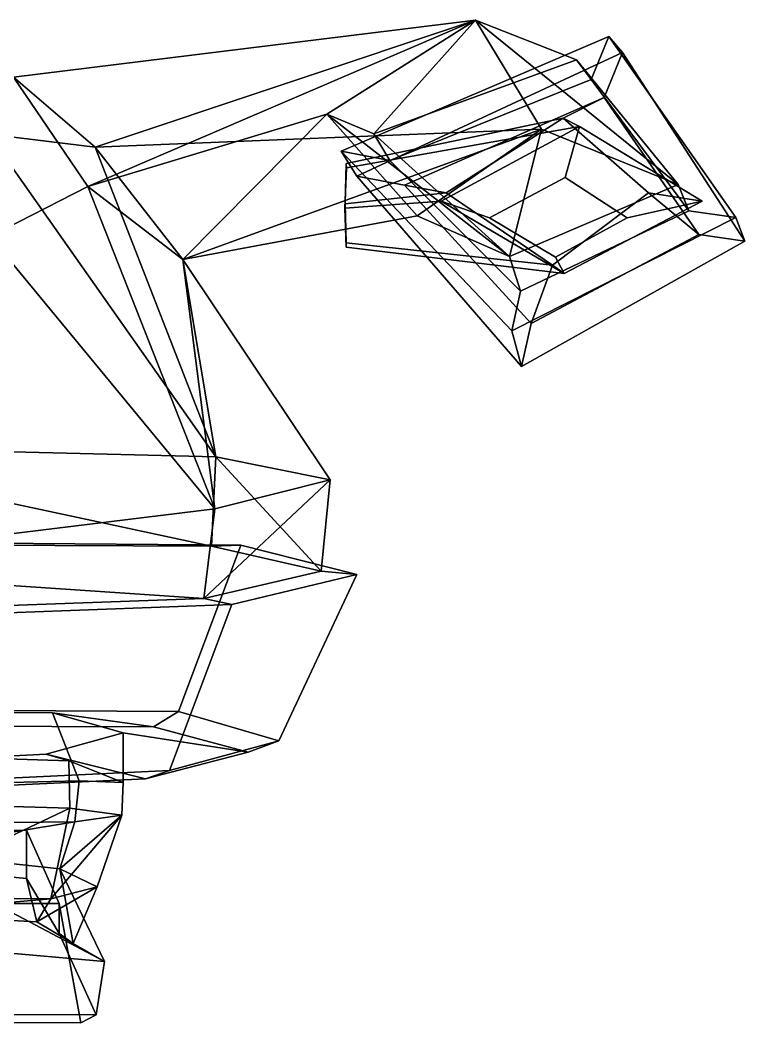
# Model space of a CAD drawing. Extents: x -249 to 253, y -153 to 346.
# Drawn here: x 68.9 to 253, y -152.9 to 101.7 of the extents above; entities that cross this region are included whole.
import ezdxf

# ---------------------------------------------------------------- set-up
doc = ezdxf.new("R2010")
doc.units = 0

msp = doc.modelspace()

# ---------------------------------------------------------------- linework, layer by layer
for points in [[(86.101555, 59.440273, 42.997997), (184.577774, 101.693848, 17.475183), (67.230476, 87.186554, -5.89035)], [(87.921394, 69.45192, -39.852734), (67.230476, 87.186554, -5.89035), (184.577774, 101.693848, 17.475183)], [(86.101555, 59.440273, 42.997997), (146.764282, 77.837608, 47.423573), (184.577774, 101.693848, 17.475183)], [(87.921394, 69.45192, -39.852734), (184.577774, 101.693848, 17.475183), (201.288574, 74.014374, -10.435627)], [(158.740585, 72.836525, 65.539406), (184.577774, 101.693848, 17.475183), (146.764282, 77.837608, 47.423573)], [(158.740585, 72.836525, 65.539406), (210.203171, 91.63707, 65.430649), (184.577774, 101.693848, 17.475183)], [(235.984894, 59.906784, 55.401054), (201.288574, 74.014374, -10.435627), (184.577774, 101.693848, 17.475183)], [(235.984894, 59.906784, 55.401054), (184.577774, 101.693848, 17.475183), (210.203171, 91.63707, 65.430649)], [(150.436081, 68.383255, 104.200836), (154.369247, 62.046322, 138.057709), (221.870117, 93.491089, 138.704422), (218.412781, 97.486588, 105.092232)], [(150.436081, 68.383255, 104.200836), (218.412781, 97.486588, 105.092232), (213.92395, 86.574661, 102.854042), (162.806808, 66.007439, 102.503204)], [(250.641739, 51.610088, 91.048782), (238.720184, 53.300488, 92.539536), (213.92395, 86.574661, 102.854042), (218.412781, 97.486588, 105.092232)], [(252.964035, 45.542797, 125.117096), (250.641739, 51.610088, 91.048782), (218.412781, 97.486588, 105.092232), (221.870117, 93.491089, 138.704422)], [(154.369247, 62.046322, 138.057709), (166.535263, 59.745544, 136.39682), (217.254089, 82.043739, 136.347992), (221.870117, 93.491089, 138.704422)], [(252.964035, 45.542797, 125.117096), (221.870117, 93.491089, 138.704422), (217.254089, 82.043739, 136.347992), (241.228287, 47.24287, 126.593323)], [(210.203171, 91.63707, 65.430649), (158.740585, 72.836525, 65.539406), (162.806808, 66.007439, 102.503204), (213.92395, 86.574661, 102.854042)], [(238.720184, 53.300488, 92.539536), (235.984894, 59.906784, 55.401054), (210.203171, 91.63707, 65.430649), (213.92395, 86.574661, 102.854042)], [(87.921394, 69.45192, -39.852734), (60.896309, 72.743996, -50.080082), (67.230476, 87.186554, -5.89035)], [(86.101555, 59.440273, 42.997997), (67.230476, 87.186554, -5.89035), (61.16404, 46.706207, 55.328354)], [(177.073929, 57.79945, 119.842545), (206.83876, 76.772919, 120.555008), (217.254089, 82.043739, 136.347992), (166.535263, 59.745544, 136.39682)], [(228.485931, 57.79945, 119.842545), (241.228287, 47.24287, 126.593323), (217.254089, 82.043739, 136.347992), (206.83876, 76.772919, 120.555008)], [(110.215714, 40.867275, -0.063289), (146.764282, 77.837608, 47.423573), (86.101555, 59.440273, 42.997997)], [(169.726181, 51.971668, 13.743943), (146.764282, 77.837608, 47.423573), (110.215714, 40.867275, -0.063289)], [(193.130096, 41.681919, 54.868835), (146.764282, 77.837608, 47.423573), (169.726181, 51.971668, 13.743943)], [(193.130096, 41.681919, 54.868835), (158.740585, 72.836525, 65.539406), (146.764282, 77.837608, 47.423573)], [(151.409454, 55.041973, 156.966797), (151.707092, 65.287666, 157.244659), (206.83876, 76.772919, 120.555008), (177.073929, 57.79945, 119.842545)], [(151.74791, 64.162758, 170.806763), (210.920486, 74.689796, 155.329636), (206.83876, 76.772919, 120.555008), (151.707092, 65.287666, 157.244659)], [(242.092392, 55.713329, 154.66713), (228.485931, 57.79945, 119.842545), (206.83876, 76.772919, 120.555008), (210.920486, 74.689796, 155.329636)], [(110.215714, 40.867275, -0.063289), (87.921394, 69.45192, -39.852734), (201.288574, 74.014374, -10.435627)], [(169.726181, 51.971668, 13.743943), (110.215714, 40.867275, -0.063289), (201.288574, 74.014374, -10.435627)], [(151.319305, 53.915466, 170.548416), (175.858917, 55.713329, 170.266739), (210.920486, 74.689796, 155.329636), (151.74791, 64.162758, 170.806763)], [(193.130096, 41.681919, 54.868835), (169.726181, 51.971668, 13.743943), (201.288574, 74.014374, -10.435627)], [(188.071732, 51.460316, 226.420227), (207.274612, 61.731926, 226.372162), (210.920486, 74.689796, 155.329636), (175.858917, 55.713329, 170.266739)], [(193.130096, 41.681919, 54.868835), (201.288574, 74.014374, -10.435627), (235.984894, 59.906784, 55.401054)], [(223.013, 51.460316, 214.720551), (242.092392, 55.713329, 154.66713), (210.920486, 74.689796, 155.329636), (207.274612, 61.731926, 226.372162)], [(118.610329, -9.176513, -74.290924), (-2.227513, -6.190247, -112.023369), (60.896309, 72.743996, -50.080082)], [(118.610329, -9.176513, -74.290924), (60.896309, 72.743996, -50.080082), (87.921394, 69.45192, -39.852734)], [(158.740585, 72.836525, 65.539406), (193.130096, 41.681919, 54.868835), (195.968048, 32.894421, 91.469269), (162.806808, 66.007439, 102.503204)], [(118.610329, -9.176513, -74.290924), (87.921394, 69.45192, -39.852734), (110.215714, 40.867275, -0.063289)], [(193.733841, 22.824282, 89.23069), (196.211609, 13.744119, 123.524002), (154.369247, 62.046322, 138.057709), (150.436081, 68.383255, 104.200836)], [(193.733841, 22.824282, 89.23069), (150.436081, 68.383255, 104.200836), (162.806808, 66.007439, 102.503204), (195.968048, 32.894421, 91.469269)], [(151.319305, 53.915466, 170.548416), (151.74791, 64.162758, 170.806763), (151.707092, 65.287666, 157.244659), (151.409454, 55.041973, 156.966797)], [(196.211609, 13.744119, 123.524002), (198.6409, 24.618332, 125.939796), (166.535263, 59.745544, 136.39682), (154.369247, 62.046322, 138.057709)], [(204.819809, 41.532505, 226.614532), (223.013, 51.460316, 214.720551), (207.274612, 61.731926, 226.372162), (188.071732, 51.460316, 226.420227)], [(118.360016, -22.404589, 94.320427), (86.101555, 59.440273, 42.997997), (61.16404, 46.706207, 55.328354)], [(118.360016, -22.404589, 94.320427), (110.215714, 40.867275, -0.063289), (86.101555, 59.440273, 42.997997)], [(204.132874, 39.468979, 119.294121), (177.073929, 57.79945, 119.842545), (166.535263, 59.745544, 136.39682), (198.6409, 24.618332, 125.939796)], [(193.130096, 41.681919, 54.868835), (235.984894, 59.906784, 55.401054), (238.720184, 53.300488, 92.539536), (195.968048, 32.894421, 91.469269)], [(151.680038, 45.143532, 156.752899), (151.409454, 55.041973, 156.966797), (177.073929, 57.79945, 119.842545), (204.132874, 39.468979, 119.294121)], [(204.132874, 39.468979, 119.294121), (198.6409, 24.618332, 125.939796), (241.228287, 47.24287, 126.593323), (228.485931, 57.79945, 119.842545)], [(207.023972, 37.379471, 154.175262), (204.132874, 39.468979, 119.294121), (228.485931, 57.79945, 119.842545), (242.092392, 55.713329, 154.66713)], [(151.708939, 44.015179, 170.356537), (207.023972, 37.379471, 154.175262), (175.858917, 55.713329, 170.266739), (151.319305, 53.915466, 170.548416)], [(151.708939, 44.015179, 170.356537), (151.319305, 53.915466, 170.548416), (151.409454, 55.041973, 156.966797), (151.680038, 45.143532, 156.752899)], [(204.819809, 41.532505, 226.614532), (188.071732, 51.460316, 226.420227), (175.858917, 55.713329, 170.266739), (207.023972, 37.379471, 154.175262)], [(204.819809, 41.532505, 226.614532), (207.023972, 37.379471, 154.175262), (242.092392, 55.713329, 154.66713), (223.013, 51.460316, 214.720551)], [(193.733841, 22.824282, 89.23069), (195.968048, 32.894421, 91.469269), (238.720184, 53.300488, 92.539536), (250.641739, 51.610088, 91.048782)], [(193.733841, 22.824282, 89.23069), (250.641739, 51.610088, 91.048782), (252.964035, 45.542797, 125.117096), (196.211609, 13.744119, 123.524002)], [(-2.537817, -37.162445, 129.182693), (118.360016, -22.404589, 94.320427), (61.16404, 46.706207, 55.328354)], [(196.211609, 13.744119, 123.524002), (252.964035, 45.542797, 125.117096), (241.228287, 47.24287, 126.593323), (198.6409, 24.618332, 125.939796)], [(151.708939, 44.015179, 170.356537), (151.680038, 45.143532, 156.752899), (204.132874, 39.468979, 119.294121), (207.023972, 37.379471, 154.175262)], [(118.360016, -22.404589, 94.320427), (147.641266, -14.997922, 0.631151), (110.215714, 40.867275, -0.063289)], [(147.641266, -14.997922, 0.631151), (118.610329, -9.176513, -74.290924), (110.215714, 40.867275, -0.063289)], [(117.530235, -31.851618, -81.720474), (-1.88825, -31.326956, -115.66571), (-2.227513, -6.190247, -112.023369)], [(117.530235, -31.851618, -81.720474), (-2.227513, -6.190247, -112.023369), (118.610329, -9.176513, -74.290924)], [(145.382965, -38.238724, 5.310968), (117.530235, -31.851618, -81.720474), (118.610329, -9.176513, -74.290924)], [(145.382965, -38.238724, 5.310968), (118.610329, -9.176513, -74.290924), (147.641266, -14.997922, 0.631151)], [(115.523224, -45.122498, 87.262909), (147.641266, -14.997922, 0.631151), (118.360016, -22.404589, 94.320427)], [(115.523224, -45.122498, 87.262909), (145.382965, -38.238724, 5.310968), (147.641266, -14.997922, 0.631151)], [(115.523224, -45.122498, 87.262909), (118.360016, -22.404589, 94.320427), (-2.537817, -37.162445, 129.182693)], [(124.934059, -31.654278, -94.31131), (-1.633474, -30.585794, -132.675323), (-1.88825, -31.326956, -115.66571), (117.530235, -31.851618, -81.720474)], [(109.076477, -73.834938, -89.398575), (-0.352337, -73.252335, -127.522484), (-1.633474, -30.585794, -132.675323), (124.934059, -31.654278, -94.31131)], [(134.58078, -81.257065, 10.378469), (109.076477, -73.834938, -89.398575), (124.934059, -31.654278, -94.31131), (154.44136, -39.017124, 5.501248)], [(124.934059, -31.654278, -94.31131), (117.530235, -31.851618, -81.720474), (145.382965, -38.238724, 5.310968), (154.44136, -39.017124, 5.501248)], [(115.523224, -45.122498, 87.262909), (-2.537817, -37.162445, 129.182693), (-4.652271, -49.441944, 119.147171)], [(122.666122, -46.650364, 96.639908), (106.808548, -88.831039, 101.552643), (134.58078, -81.257065, 10.378469), (154.44136, -39.017124, 5.501248)], [(154.44136, -39.017124, 5.501248), (145.382965, -38.238724, 5.310968), (115.523224, -45.122498, 87.262909), (122.666122, -46.650364, 96.639908)], [(-4.78485, -51.421223, 132.744781), (122.666122, -46.650364, 96.639908), (115.523224, -45.122498, 87.262909), (-4.652271, -49.441944, 119.147171)], [(-3.504763, -94.096909, 137.899734), (106.808548, -88.831039, 101.552643), (122.666122, -46.650364, 96.639908), (-4.78485, -51.421223, 132.744781)], [(109.076477, -73.834938, -89.398575), (102.725372, -77.69725, -76.355003), (-0.471105, -77.382362, -110.136505), (-0.352337, -73.252335, -127.522484)], [(77.096741, -74.207161, -58.671684), (83.881805, -91.432938, -32.844971), (34.917202, -92.598686, -57.654251), (-0.90726, -73.834183, -87.618156)], [(102.725372, -77.69725, -76.355003), (77.096741, -74.207161, -58.671684), (-0.90726, -73.834183, -87.618156), (-0.471105, -77.382362, -110.136505)], [(95.090195, -79.28672, 9.720382), (95.022675, -91.891853, 13.399891), (83.881805, -91.432938, -32.844971), (77.096741, -74.207161, -58.671684)], [(126.810692, -84.140137, 10.643025), (95.090195, -79.28672, 9.720382), (77.096741, -74.207161, -58.671684), (102.725372, -77.69725, -76.355003)], [(134.58078, -81.257065, 10.378469), (126.810692, -84.140137, 10.643025), (102.725372, -77.69725, -76.355003), (109.076477, -73.834938, -89.398575)], [(75.510834, -84.693565, 74.855927), (81.243576, -86.339157, 53.977669), (95.022675, -91.891853, 13.399891), (95.090195, -79.28672, 9.720382)], [(100.718361, -90.968132, 92.62838), (75.510834, -84.693565, 74.855927), (95.090195, -79.28672, 9.720382), (126.810692, -84.140137, 10.643025)], [(106.808548, -88.831039, 101.552643), (100.718361, -90.968132, 92.62838), (126.810692, -84.140137, 10.643025), (134.58078, -81.257065, 10.378469)], [(-3.260862, -95.828888, 124.750404), (-3.147208, -88.645248, 100.976982), (75.510834, -84.693565, 74.855927), (100.718361, -90.968132, 92.62838)], [(-3.147208, -88.645248, 100.976982), (30.858395, -84.762108, 75.919029), (81.243576, -86.339157, 53.977669), (75.510834, -84.693565, 74.855927)], [(31.49987, -96.95475, 41.513123), (81.522163, -98.337593, 33.23793), (81.243576, -86.339157, 53.977669), (30.858395, -84.762108, 75.919029)], [(81.522163, -98.337593, 33.23793), (94.690506, -100.141296, 15.770266), (95.022675, -91.891853, 13.399891), (81.243576, -86.339157, 53.977669)], [(-3.504763, -94.096909, 137.899734), (-3.260862, -95.828888, 124.750404), (100.718361, -90.968132, 92.62838), (106.808548, -88.831039, 101.552643)], [(82.825211, -101.835892, -3.746917), (33.504559, -102.336739, -15.386635), (34.917202, -92.598686, -57.654251), (83.881805, -91.432938, -32.844971)], [(94.690506, -100.141296, 15.770266), (82.825211, -101.835892, -3.746917), (83.881805, -91.432938, -32.844971), (95.022675, -91.891853, 13.399891)], [(33.673904, -121.055862, 61.137295), (81.522163, -98.337593, 33.23793), (31.49987, -96.95475, 41.513123)], [(33.673904, -121.055862, 61.137295), (76.666779, -121.401711, 53.613831), (81.522163, -98.337593, 33.23793)], [(76.666779, -121.401711, 53.613831), (94.690506, -100.141296, 15.770266), (81.522163, -98.337593, 33.23793)], [(37.214527, -109.299088, 11.955184), (33.504559, -102.336739, -15.386635), (82.825211, -101.835892, -3.746917)], [(78.968185, -113.759811, 21.645454), (37.214527, -109.299088, 11.955184), (82.825211, -101.835892, -3.746917)], [(76.666779, -121.401711, 53.613831), (88.475899, -118.311394, 38.421844), (94.690506, -100.141296, 15.770266)], [(78.968185, -113.759811, 21.645454), (82.825211, -101.835892, -3.746917), (94.690506, -100.141296, 15.770266)], [(88.475899, -118.311394, 38.421844), (78.968185, -113.759811, 21.645454), (94.690506, -100.141296, 15.770266)], [(29.138367, -122.608978, 108.048065), (78.773132, -122.608978, 108.048065), (70.522095, -103.999344, 92.448479), (35.786655, -104.166489, 92.448479)], [(35.786655, -104.166489, 92.448479), (70.522095, -103.999344, 92.448479), (70.522095, -116.195923, 37.849918), (35.786655, -112.950539, 37.849918)], [(78.773132, -122.608978, 108.048065), (78.773132, -130.170898, 46.039707), (70.522095, -116.195923, 37.849918), (70.522095, -103.999344, 92.448479)], [(5.93391, -129.880814, -47.367535), (37.214527, -109.299088, 11.955184), (90.307396, -137.267563, -43.923267)], [(90.307396, -137.267563, -43.923267), (37.214527, -109.299088, 11.955184), (78.968185, -113.759811, 21.645454)], [(33.35022, -125.097214, 30.795637), (35.786655, -112.950539, 37.849918), (70.522095, -116.195923, 37.849918), (73.115303, -127.271095, 19.567514)], [(90.307396, -137.267563, -43.923267), (78.968185, -113.759811, 21.645454), (82.384201, -132.737823, -6.232479)], [(82.384201, -132.737823, -6.232479), (78.968185, -113.759811, 21.645454), (88.475899, -118.311394, 38.421844)], [(82.384201, -132.737823, -6.232479), (73.115303, -127.271095, 19.567514), (70.522095, -116.195923, 37.849918), (78.773132, -130.170898, 46.039707)], [(82.384201, -132.737823, -6.232479), (88.475899, -118.311394, 38.421844), (73.115303, -127.271095, 19.567514)], [(73.115303, -127.271095, 19.567514), (88.475899, -118.311394, 38.421844), (76.666779, -121.401711, 53.613831)], [(33.35022, -125.097214, 30.795637), (76.666779, -121.401711, 53.613831), (33.673904, -121.055862, 61.137295)], [(73.115303, -127.271095, 19.567514), (76.666779, -121.401711, 53.613831), (33.35022, -125.097214, 30.795637)], [(13.589968, -152.735748, 108.048065), (84.328949, -152.902893, 108.048065), (78.773132, -122.608978, 108.048065), (29.138367, -122.608978, 108.048065)], [(84.328949, -152.902893, 108.048065), (88.228836, -150.822617, 38.239918), (78.773132, -130.170898, 46.039707), (78.773132, -122.608978, 108.048065)], [(90.307396, -137.267563, -43.923267), (88.228836, -150.822617, 38.239918), (17.489864, -150.727097, 34.340015), (5.93391, -129.880814, -47.367535)], [(90.307396, -137.267563, -43.923267), (82.384201, -132.737823, -6.232479), (78.773132, -130.170898, 46.039707), (88.228836, -150.822617, 38.239918)], [(84.328949, -152.902893, 108.048065), (13.589968, -152.735748, 108.048065), (17.489864, -150.727097, 34.340015), (88.228836, -150.822617, 38.239918)]]:
    msp.add_3dface(points)

doc.saveas('drawing.dxf')
